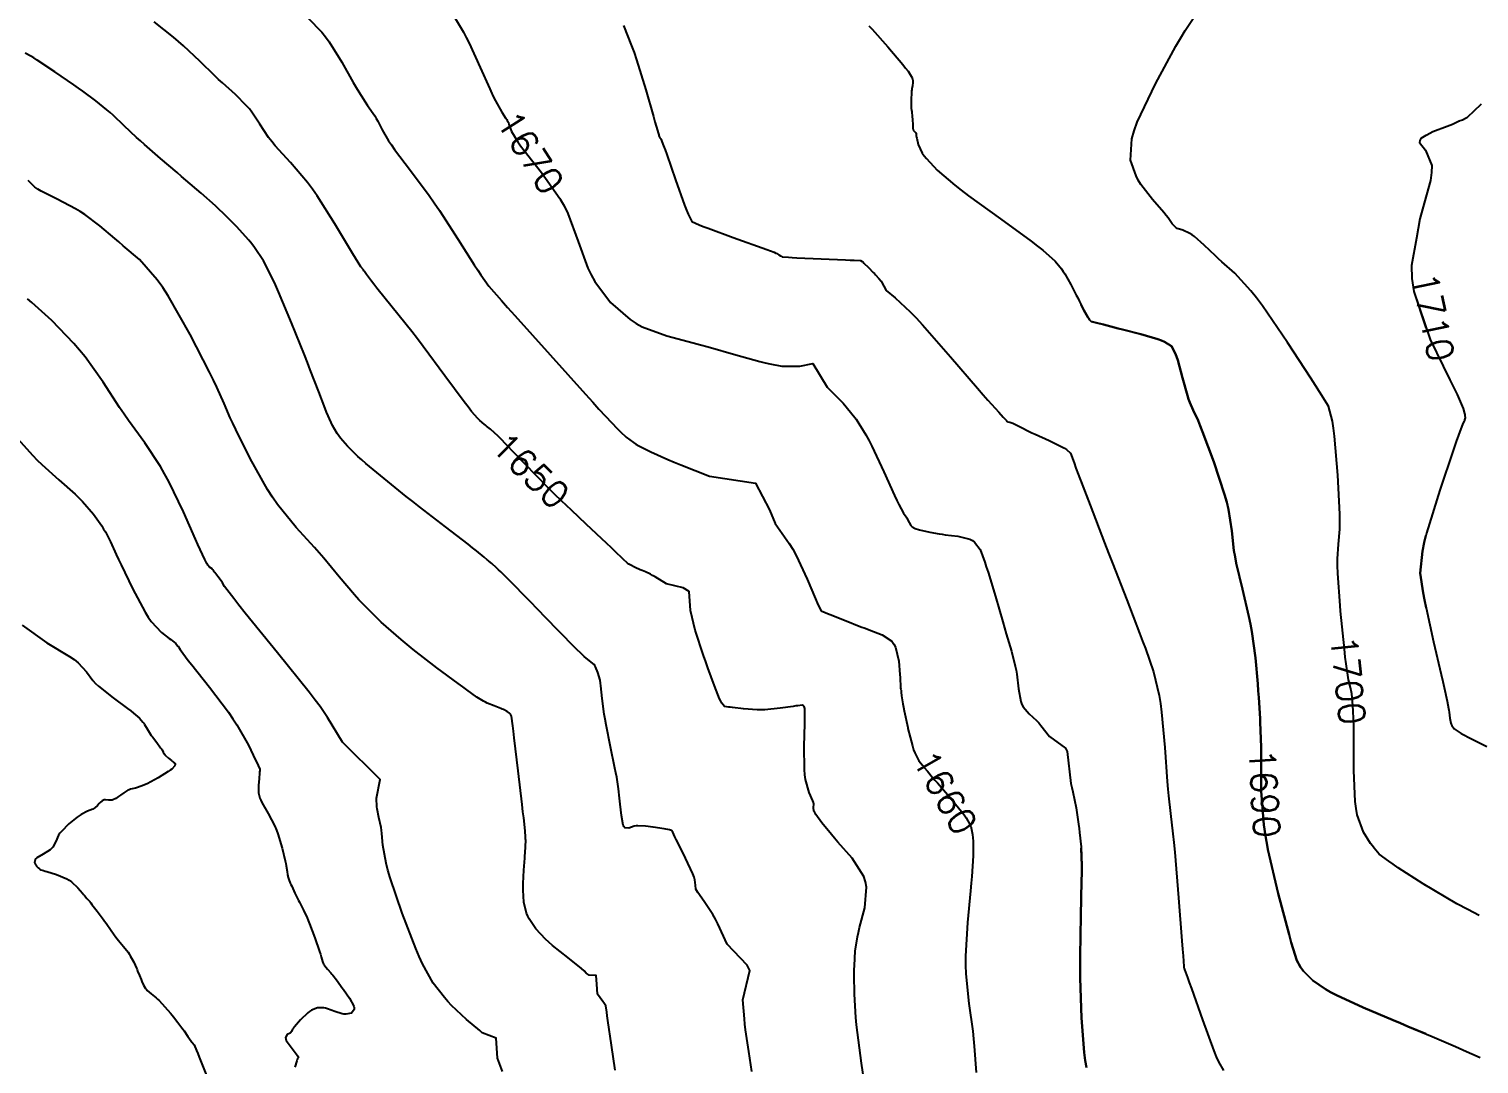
# Model space of a CAD drawing. Header units: metres. Extents: x 837477 to 838477, y 1189014 to 1191014.
# Drawn here: x 837672.4 to 837882.6, y 1190466 to 1190616.1 of the extents above; entities that cross this region are included whole.
import ezdxf

# ---------------------------------------------------------------- set-up
doc = ezdxf.new("R2010")
doc.units = ezdxf.units.M
doc.header["$LTSCALE"] = 0.3
doc.layers.add('COTAS 10', color=1, linetype='Continuous')
doc.styles.get("Standard").update_dxf_attribs({"font": 'simplex.shx'})

msp = doc.modelspace()

# ---------------------------------------------------------------- linework, layer by layer
at = {"layer": 'COTAS 10'}
for points, elevation in [([(837712.808, 1190617.714), (837714.809, 1190615.635), (837715.345, 1190614.957), (837715.873, 1190614.235), (837717.714, 1190611.257), (837719.378, 1190608.311), (837719.794, 1190607.609), (837720.191, 1190606.956), (837721.463, 1190605.006), (837722.481, 1190603.472), (837722.718, 1190603.08), (837722.935, 1190602.703), (837723.557, 1190601.463), (837724.488, 1190599.862), (837724.899, 1190599.258), (837725.378, 1190598.584), (837727.663, 1190595.569), (837730.381, 1190591.925), (837731.132, 1190590.854), (837731.883, 1190589.756), (837734.59, 1190585.569), (837736.914, 1190581.877), (837737.423, 1190581.091), (837737.874, 1190580.409), (837739.021, 1190578.797), (837740.852, 1190576.69), (837741.736, 1190575.695), (837742.783, 1190574.522), (837747.923, 1190568.797), (837753.069, 1190563.093), (837754.119, 1190561.933), (837755.006, 1190560.954), (837756.858, 1190558.935), (837757.658, 1190558.113), (837757.883, 1190557.889), (837758.109, 1190557.668), (837758.935, 1190556.884), (837759.991, 1190556.086), (837760.362, 1190555.855), (837760.767, 1190555.62), (837762.513, 1190554.737), (837765.014, 1190553.643), (837765.895, 1190553.275), (837766.857, 1190552.878), (837771.014, 1190551.211), (837777.711, 1190550.202), (837779.711, 1190546.354), (837780.574, 1190544.377), (837782.602, 1190541.473), (837783.115, 1190540.611), (837783.608, 1190539.723), (837785.213, 1190536.305), (837786.415, 1190533.417), (837786.653, 1190532.862), (837786.85, 1190532.415), (837787.219, 1190531.685), (837787.799, 1190531.456), (837788.129, 1190531.324), (837788.533, 1190531.163), (837790.604, 1190530.331), (837792.992, 1190529.385), (837793.596, 1190529.151), (837794.175, 1190528.93), (837796.059, 1190528.229), (837797.48, 1190527.266), (837797.766, 1190526.878), (837798.007, 1190526.438), (837798.49, 1190524.41), (837798.634, 1190522.435), (837798.661, 1190522.027), (837798.682, 1190521.68), (837798.71, 1190520.93), (837798.712, 1190520.623), (837798.716, 1190520.555), (837798.722, 1190520.495), (837798.757, 1190520.337), (837798.803, 1190520.117), (837798.817, 1190520.018), (837798.83, 1190519.901), (837798.881, 1190519.34), (837799.054, 1190518.211), (837799.145, 1190517.737), (837799.254, 1190517.192), (837799.779, 1190514.765), (837799.805, 1190514.642), (837800.455, 1190512.093), (837800.628, 1190511.549), (837800.797, 1190511.076), (837801.379, 1190509.95), (837801.913, 1190509.31), (837802.052, 1190509.142), (837802.186, 1190508.978), (837802.641, 1190508.421), (837803.394, 1190507.527), (837803.718, 1190507.151), (837804.091, 1190506.719), (837805.855, 1190504.697), (837807.598, 1190502.596), (837807.959, 1190502.115), (837808.267, 1190501.677), (837808.94, 1190500.461), (837809.186, 1190499.233), (837809.225, 1190498.787), (837809.252, 1190498.296), (837809.246, 1190496.142), (837809.071, 1190493.173), (837808.992, 1190492.168), (837808.9, 1190491.084), (837808.456, 1190486.506), (837808.16, 1190481.602), (837808.161, 1190480.311), (837808.197, 1190479.05), (837808.629, 1190474.739), (837809.198, 1190470.699), (837809.321, 1190469.609), (837809.43, 1190468.531), (837809.7, 1190464.739)], 1660), ([(837734.042, 1190617.796), (837735.356, 1190615.625), (837735.756, 1190614.866), (837736.17, 1190614.04), (837737.796, 1190610.485), (837739.173, 1190607.403), (837739.326, 1190607.057), (837739.681, 1190606.31), (837740.005, 1190605.651), (837740.926, 1190604), (837741.512, 1190603.114), (837741.625, 1190602.938), (837741.717, 1190602.791), (837741.87, 1190602.507), (837741.95, 1190602.251), (837741.996, 1190602.122), (837742.052, 1190601.967), (837742.34, 1190601.196), (837743.219, 1190599.718), (837743.649, 1190599.118), (837744.159, 1190598.434), (837746.671, 1190595.275), (837749.332, 1190591.491), (837749.392, 1190591.385), (837749.936, 1190590.413), (837750.481, 1190589.322), (837751.97, 1190585.275), (837753.371, 1190581.4), (837753.861, 1190580.418), (837754.395, 1190579.475), (837756.695, 1190576.396), (837759.517, 1190573.938), (837760.382, 1190573.386), (837761.282, 1190572.89), (837764.833, 1190571.563), (837768.67, 1190570.558), (837769.75, 1190570.265), (837770.838, 1190569.966), (837774.833, 1190568.831), (837778.322, 1190567.861), (837779.091, 1190567.665), (837779.775, 1190567.501), (837781.532, 1190567.172), (837784.111, 1190567.16), (837786.031, 1190567.587), (837788.078, 1190564.141), (837789.951, 1190562.292), (837790.42, 1190561.786), (837790.866, 1190561.283), (837792.296, 1190559.485), (837793.692, 1190557.233), (837794.117, 1190556.443), (837794.559, 1190555.581), (837796.294, 1190551.866), (837797.856, 1190548.398), (837798.189, 1190547.692), (837798.48, 1190547.096), (837799.169, 1190545.861), (837799.541, 1190545.339), (837799.631, 1190545.194), (837799.715, 1190545.048), (837799.972, 1190544.515), (837800.243, 1190544.051), (837800.335, 1190543.949), (837800.435, 1190543.857), (837800.861, 1190543.619), (837801.477, 1190543.438), (837801.697, 1190543.383), (837801.938, 1190543.325), (837802.987, 1190543.096), (837804.335, 1190542.857), (837804.764, 1190542.793), (837805.218, 1190542.73), (837807.061, 1190542.507), (837808.775, 1190542.08), (837809.147, 1190541.888), (837809.475, 1190541.664), (837810.29, 1190540.585), (837810.946, 1190538.757), (837811.174, 1190538.059), (837811.422, 1190537.279), (837812.485, 1190533.771), (837813.569, 1190530.09), (837813.831, 1190529.201), (837814.076, 1190528.368), (837814.823, 1190525.83), (837815.368, 1190523.672), (837815.486, 1190523.078), (837815.59, 1190522.487), (837815.848, 1190520.365), (837816.182, 1190518.526), (837816.335, 1190518.113), (837816.513, 1190517.741), (837817.374, 1190516.744), (837818.453, 1190515.796), (837818.77, 1190515.455), (837819.094, 1190515.08), (837820.329, 1190513.441), (837822.652, 1190511.786), (837822.912, 1190511.265), (837823.431, 1190506.642), (837823.584, 1190506.051), (837823.729, 1190505.443), (837824.19, 1190503.112), (837824.552, 1190500.759), (837824.635, 1190500.138), (837824.71, 1190499.529), (837824.918, 1190497.439), (837825.008, 1190494.686), (837825.008, 1190493.659), (837824.998, 1190492.517), (837824.872, 1190487.439), (837824.766, 1190481.626), (837824.768, 1190480.02), (837824.784, 1190478.417), (837824.954, 1190472.642), (837825.362, 1190467.603), (837825.527, 1190466.463), (837825.716, 1190465.434)], 1670), ([(837874.923, 1190491.834), (837874.506, 1190492.079), (837870.915, 1190494.428), (837870.173, 1190494.929), (837869.54, 1190495.364), (837868.164, 1190496.399), (837867.406, 1190497.258), (837867.163, 1190497.584), (837866.906, 1190497.948), (837865.858, 1190499.58), (837864.95, 1190502.094), (837864.782, 1190503.015), (837864.649, 1190504.033), (837864.47, 1190508.519), (837864.49, 1190512.967), (837864.487, 1190513.562), (837864.484, 1190513.96), (837864.472, 1190514.849), (837864.387, 1190517.201), (837864.28, 1190518.601), (837864.255, 1190518.89), (837864.232, 1190519.136), (837864.165, 1190519.672), (837864.062, 1190520.133), (837864.016, 1190520.333), (837863.963, 1190520.564), (837863.708, 1190521.66), (837863.347, 1190523.985), (837863.227, 1190524.99), (837863.097, 1190526.153), (837862.557, 1190531.66), (837862.498, 1190532.458), (837862.146, 1190537.12), (837862.098, 1190538.252), (837862.078, 1190539.22), (837862.245, 1190541.348), (837862.445, 1190543.524), (837862.447, 1190544.523), (837862.424, 1190545.693), (837862.147, 1190551.348), (837861.679, 1190557.006), (837861.535, 1190558.178), (837861.386, 1190559.178), (837860.799, 1190561.363), (837859.504, 1190563.434), (837858.909, 1190564.362), (837858.212, 1190565.443), (837854.838, 1190570.632), (837851.208, 1190575.937), (837850.348, 1190577.093), (837849.551, 1190578.113), (837847.2, 1190580.665), (837845.343, 1190582.299), (837844.857, 1190582.741), (837844.385, 1190583.177), (837842.784, 1190584.713), (837841.382, 1190585.963), (837841.035, 1190586.22), (837840.706, 1190586.437), (837839.666, 1190586.898), (837838.869, 1190587.168), (837838.693, 1190587.265), (837838.536, 1190587.373), (837838.133, 1190587.842), (837837.525, 1190588.7), (837837.24, 1190589.053), (837836.905, 1190589.456), (837835.272, 1190591.327), (837833.586, 1190593.544), (837833.217, 1190594.165), (837832.891, 1190594.789), (837832.066, 1190597.066), (837832.287, 1190600.163), (837832.621, 1190601.303), (837833.072, 1190602.565), (837835.683, 1190608.145), (837838.672, 1190613.612), (837839.361, 1190614.804), (837839.99, 1190615.856), (837841.762, 1190618.493)], 1700), ([(837882.659, 1190487.502), (837880.991, 1190488.358), (837879.416, 1190489.196), (837874.506, 1190492.079), (837870.915, 1190494.428), (837870.173, 1190494.929), (837869.54, 1190495.364), (837868.164, 1190496.399), (837867.406, 1190497.258), (837867.163, 1190497.584), (837866.906, 1190497.948), (837865.858, 1190499.58), (837864.95, 1190502.094), (837864.782, 1190503.015), (837864.649, 1190504.033), (837864.47, 1190508.519), (837864.49, 1190512.967), (837864.487, 1190513.562), (837864.484, 1190513.96), (837864.472, 1190514.849), (837864.387, 1190517.201), (837864.28, 1190518.601), (837864.255, 1190518.89), (837864.232, 1190519.136), (837864.165, 1190519.672), (837864.062, 1190520.133), (837864.016, 1190520.333), (837863.963, 1190520.564), (837863.708, 1190521.66), (837863.347, 1190523.985), (837863.227, 1190524.99), (837863.097, 1190526.153), (837862.557, 1190531.66), (837862.498, 1190532.458), (837862.146, 1190537.12), (837862.098, 1190538.252), (837862.078, 1190539.22), (837862.245, 1190541.348), (837862.445, 1190543.524), (837862.447, 1190544.523), (837862.424, 1190545.693), (837862.147, 1190551.348), (837861.679, 1190557.006), (837861.535, 1190558.178), (837861.386, 1190559.178), (837860.799, 1190561.363), (837859.504, 1190563.434), (837858.909, 1190564.362), (837858.212, 1190565.443), (837854.838, 1190570.632), (837851.208, 1190575.937), (837850.348, 1190577.093), (837849.551, 1190578.113), (837847.2, 1190580.665), (837845.343, 1190582.299), (837844.857, 1190582.741), (837844.385, 1190583.177), (837842.784, 1190584.713), (837841.382, 1190585.963), (837841.035, 1190586.22), (837840.706, 1190586.437), (837839.666, 1190586.898), (837838.869, 1190587.168), (837838.693, 1190587.265), (837838.536, 1190587.373), (837838.133, 1190587.842), (837837.525, 1190588.7), (837837.24, 1190589.053), (837836.905, 1190589.456), (837835.272, 1190591.327), (837833.586, 1190593.544), (837833.217, 1190594.165), (837832.891, 1190594.789), (837832.066, 1190597.066), (837832.287, 1190600.163), (837832.621, 1190601.303), (837833.072, 1190602.565), (837835.683, 1190608.145), (837838.672, 1190613.612), (837839.361, 1190614.804), (837839.99, 1190615.856), (837841.762, 1190618.493)], 1700), ([(837793.712, 1190461.858), (837793.075, 1190466.086), (837792.487, 1190470.519), (837792.367, 1190471.629), (837792.265, 1190472.687), (837792.05, 1190476.086), (837792.011, 1190478.906), (837792.02, 1190479.601), (837792.039, 1190480.258), (837792.177, 1190482.317), (837792.506, 1190484.384), (837792.644, 1190485.045), (837792.802, 1190485.745), (837793.544, 1190488.593), (837793.799, 1190491.585), (837793.65, 1190492.375), (837793.407, 1190493.149), (837791.734, 1190495.804), (837789.664, 1190498.14), (837789.169, 1190498.712), (837788.708, 1190499.251), (837787.329, 1190500.928), (837786.44, 1190502.162), (837786.288, 1190502.422), (837786.177, 1190502.647), (837786.117, 1190503.164), (837786.149, 1190503.667), (837786.096, 1190503.884), (837786.016, 1190504.134), (837785.504, 1190505.316), (837784.972, 1190507.204), (837784.88, 1190507.899), (837784.811, 1190508.67), (837784.762, 1190512.074), (837784.838, 1190515.277), (837784.848, 1190515.921), (837784.854, 1190516.459), (837784.835, 1190517.524), (837784.751, 1190517.826), (837784.716, 1190517.883), (837784.676, 1190517.928), (837784.488, 1190517.997), (837783.862, 1190517.928), (837783.546, 1190517.886), (837783.168, 1190517.834), (837781.287, 1190517.565), (837779.079, 1190517.346), (837778.495, 1190517.325), (837777.922, 1190517.322), (837775.952, 1190517.456), (837774.377, 1190517.66), (837774.053, 1190517.702), (837773.779, 1190517.737), (837773.195, 1190517.809), (837772.811, 1190518.284), (837772.662, 1190518.574), (837772.495, 1190518.931), (837771.739, 1190520.792), (837770.778, 1190523.434), (837770.482, 1190524.285), (837770.172, 1190525.187), (837768.945, 1190528.874), (837768.297, 1190531.715), (837768.077, 1190534.486), (837767.221, 1190535.023), (837764.786, 1190535.593), (837763.141, 1190536.615), (837762.792, 1190536.821), (837762.488, 1190536.994), (837761.771, 1190537.344), (837761.287, 1190537.517), (837761.129, 1190537.58), (837760.962, 1190537.649), (837760.271, 1190537.951), (837759.542, 1190538.35), (837759.351, 1190538.48), (837759.163, 1190538.619), (837758.524, 1190539.194), (837757.325, 1190540.355), (837756.786, 1190540.864), (837756.156, 1190541.454), (837753.133, 1190544.262), (837751.016, 1190546.27), (837749.576, 1190547.634), (837748.61, 1190548.581), (837747.653, 1190549.532), (837744.262, 1190553.014), (837741.469, 1190555.925), (837740.889, 1190556.517), (837740.392, 1190557.017), (837739.293, 1190558.046), (837738.716, 1190558.495), (837738.547, 1190558.628), (837738.374, 1190558.766), (837737.72, 1190559.293), (837737.461, 1190559.583), (837736.533, 1190560.62), (837736.025, 1190561.261), (837735.439, 1190562.021), (837732.674, 1190565.752), (837729.512, 1190570.026), (837728.676, 1190571.128), (837727.856, 1190572.195), (837725.038, 1190575.752), (837722.814, 1190578.502), (837722.369, 1190579.06), (837721.999, 1190579.529), (837721.278, 1190580.488), (837721.013, 1190580.89), (837720.929, 1190581.009), (837720.841, 1190581.131), (837720.488, 1190581.598), (837719.678, 1190582.85), (837719.302, 1190583.467), (837718.86, 1190584.201), (837716.719, 1190587.829), (837714.165, 1190591.865), (837713.463, 1190592.856), (837712.764, 1190593.793), (837710.257, 1190596.719), (837708.061, 1190599.136), (837707.558, 1190599.751), (837707.1, 1190600.343), (837705.823, 1190602.286), (837704.684, 1190604.031), (837704.313, 1190604.498), (837703.917, 1190604.958), (837702.286, 1190606.564), (837700.407, 1190608.258), (837699.856, 1190608.774), (837699.291, 1190609.31), (837697.138, 1190611.416), (837694.757, 1190613.656), (837694.049, 1190614.276), (837693.319, 1190614.897), (837690.506, 1190617.138)], 1650), ([(837758.572, 1190616.567), (837759.744, 1190613.632), (837760.088, 1190612.659), (837760.44, 1190611.617), (837761.779, 1190607.277), (837762.91, 1190603.382), (837763.13, 1190602.622), (837763.309, 1190601.999), (837763.621, 1190600.898), (837763.668, 1190600.713), (837763.68, 1190600.667), (837763.693, 1190600.625), (837763.736, 1190600.493), (837763.797, 1190600.37), (837763.82, 1190600.334), (837763.845, 1190600.296), (837763.962, 1190600.15), (837764.374, 1190599.145), (837764.587, 1190598.565), (837764.842, 1190597.855), (837766.119, 1190594.203), (837767.424, 1190590.537), (837767.697, 1190589.819), (837767.932, 1190589.229), (837768.459, 1190588.17), (837769.545, 1190587.679), (837770.133, 1190587.449), (837770.844, 1190587.176), (837774.448, 1190585.849), (837779.337, 1190584.081), (837780.401, 1190583.696), (837780.657, 1190583.588), (837780.731, 1190583.551), (837780.806, 1190583.512), (837781.085, 1190583.348), (837781.332, 1190583.192), (837781.387, 1190583.158), (837781.435, 1190583.128), (837781.56, 1190583.053), (837782.483, 1190582.977), (837783.034, 1190582.947), (837783.713, 1190582.912), (837787.236, 1190582.753), (837790.765, 1190582.602), (837791.447, 1190582.573), (837792.003, 1190582.549), (837792.947, 1190582.508), (837793.188, 1190582.35), (837793.301, 1190582.253), (837793.434, 1190582.132), (837794.078, 1190581.501), (837794.782, 1190580.781), (837794.953, 1190580.604), (837795.113, 1190580.436), (837795.604, 1190579.911), (837795.923, 1190579.491), (837795.976, 1190579.389), (837796.668, 1190578.156), (837797.943, 1190577.108), (837800.155, 1190575.036), (837800.98, 1190574.17), (837801.898, 1190573.178), (837805.978, 1190568.537), (837809.9, 1190563.975), (837810.717, 1190563.033), (837811.418, 1190562.229), (837812.98, 1190560.484), (837813.637, 1190559.788), (837813.767, 1190559.646), (837813.874, 1190559.525), (837814.077, 1190559.273), (837814.189, 1190559.171), (837814.239, 1190559.146), (837814.298, 1190559.122), (837814.582, 1190559.047), (837815.034, 1190558.895), (837815.199, 1190558.823), (837815.382, 1190558.737), (837816.186, 1190558.318), (837817.371, 1190557.714), (837817.794, 1190557.511), (837818.258, 1190557.294), (837820.275, 1190556.384), (837822.14, 1190555.49), (837822.507, 1190555.283), (837822.811, 1190555.094), (837823.369, 1190554.557), (837823.891, 1190553.144), (837824.171, 1190552.401), (837824.51, 1190551.507), (837826.226, 1190547.01), (837828.321, 1190541.563), (837828.899, 1190540.07), (837829.477, 1190538.584), (837831.557, 1190533.272), (837833.41, 1190528.467), (837833.844, 1190527.301), (837834.243, 1190526.206), (837835.402, 1190522.845), (837836.222, 1190519.397), (837836.409, 1190518.248), (837836.579, 1190517.014), (837837.045, 1190511.855), (837837.387, 1190506.913), (837837.478, 1190505.817), (837837.568, 1190504.837), (837837.88, 1190502.282), (837838.243, 1190499.324), (837838.366, 1190498.091), (837838.498, 1190496.678), (837839.052, 1190490.081), (837839.547, 1190483.821), (837839.641, 1190482.621), (837839.717, 1190481.653), (837839.835, 1190480.081), (837839.834, 1190480.018), (837839.834, 1190479.983), (837839.836, 1190479.92), (837839.851, 1190479.845), (837839.859, 1190479.819), (837839.869, 1190479.792), (837839.92, 1190479.678), (837840.355, 1190478.483), (837840.607, 1190477.774), (837840.916, 1190476.902), (837842.508, 1190472.388), (837844.171, 1190467.86), (837844.525, 1190466.979), (837844.833, 1190466.259), (837845.562, 1190465.007)], 1680), ([(837794.123, 1190616.537), (837794.623, 1190616.039), (837796.902, 1190613.502), (837799.055, 1190610.918), (837799.475, 1190610.391), (837799.819, 1190609.946), (837800.425, 1190609.02), (837800.496, 1190608.6), (837800.502, 1190608.474), (837800.502, 1190608.343), (837800.452, 1190607.834), (837800.38, 1190607.394), (837800.367, 1190607.307), (837800.356, 1190607.234), (837800.339, 1190607.097), (837800.334, 1190606.903), (837800.33, 1190606.796), (837800.325, 1190606.665), (837800.298, 1190605.996), (837800.278, 1190605.281), (837800.278, 1190605.121), (837800.279, 1190604.976), (837800.301, 1190604.59), (837800.341, 1190604.246), (837800.354, 1190604.128), (837800.367, 1190603.999), (837800.419, 1190603.454), (837800.467, 1190602.925), (837800.477, 1190602.807), (837800.485, 1190602.702), (837800.506, 1190602.427), (837800.518, 1190602.201), (837800.522, 1190602.128), (837800.526, 1190602.049), (837800.54, 1190601.725), (837800.587, 1190601.423), (837800.612, 1190601.357), (837800.641, 1190601.3), (837800.79, 1190601.161), (837800.929, 1190601.065), (837800.954, 1190601.036), (837800.972, 1190601.005), (837800.985, 1190600.884), (837801.016, 1190600.565), (837801.046, 1190600.41), (837801.085, 1190600.225), (837801.303, 1190599.316), (837801.892, 1190598.081), (837802.165, 1190597.691), (837802.487, 1190597.28), (837804.044, 1190595.621), (837806.588, 1190593.442), (837807.531, 1190592.702), (837808.577, 1190591.904), (837813.216, 1190588.529), (837817.667, 1190585.305), (837818.595, 1190584.602), (837819.391, 1190583.981), (837821.166, 1190582.423), (837822.066, 1190581.283), (837822.311, 1190580.926), (837822.553, 1190580.55), (837823.413, 1190579.043), (837824.222, 1190577.484), (837824.434, 1190577.075), (837824.639, 1190576.677), (837825.335, 1190575.323), (837825.899, 1190574.281), (837826.021, 1190574.079), (837826.128, 1190573.915), (837826.392, 1190573.636), (837826.768, 1190573.549), (837826.946, 1190573.506), (837827.155, 1190573.455), (837828.176, 1190573.2), (837829.75, 1190572.8), (837830.308, 1190572.656), (837830.918, 1190572.499), (837833.564, 1190571.813), (837836.067, 1190571.078), (837836.588, 1190570.888), (837837.034, 1190570.706), (837838.022, 1190570.099), (837838.576, 1190569.051), (837838.747, 1190568.59), (837838.927, 1190568.055), (837839.641, 1190565.507), (837840.34, 1190562.944), (837840.51, 1190562.4), (837840.669, 1190561.927), (837841.158, 1190560.818), (837841.874, 1190559.276), (837842.175, 1190558.53), (837842.522, 1190557.646), (837844.15, 1190553.302), (837845.721, 1190548.577), (837846.032, 1190547.453), (837846.289, 1190546.408), (837846.771, 1190543.302), (837847.087, 1190540.432), (837847.241, 1190539.538), (837847.423, 1190538.599), (837848.318, 1190534.849), (837849.262, 1190530.861), (837849.475, 1190529.773), (837849.668, 1190528.692), (837850.189, 1190524.849), (837850.53, 1190521.113), (837850.61, 1190520.1), (837850.683, 1190519.096), (837850.862, 1190516.055), (837850.891, 1190515.551), (837851.016, 1190511.897), (837851.036, 1190510.826), (837851.051, 1190509.729), (837851.052, 1190505.551), (837851.4, 1190500.627), (837851.634, 1190499.06), (837851.926, 1190497.404), (837851.999, 1190497.09), (837851.926, 1190497.404), (837851.634, 1190499.06), (837851.4, 1190500.627), (837851.052, 1190505.551), (837851.051, 1190509.729), (837851.036, 1190510.826), (837851.016, 1190511.897), (837850.891, 1190515.551), (837850.862, 1190516.055), (837850.683, 1190519.096), (837850.61, 1190520.1), (837850.53, 1190521.113), (837850.189, 1190524.849), (837849.668, 1190528.692), (837849.475, 1190529.773), (837849.262, 1190530.861), (837848.318, 1190534.849), (837847.423, 1190538.599), (837847.241, 1190539.538), (837847.087, 1190540.432), (837846.771, 1190543.302), (837846.289, 1190546.408), (837846.032, 1190547.453), (837845.721, 1190548.577), (837844.15, 1190553.302), (837842.522, 1190557.646), (837842.175, 1190558.53), (837841.874, 1190559.276), (837841.158, 1190560.818), (837840.669, 1190561.927), (837840.51, 1190562.4), (837840.34, 1190562.944), (837839.641, 1190565.507), (837838.927, 1190568.055), (837838.747, 1190568.59), (837838.576, 1190569.051), (837838.022, 1190570.099), (837837.034, 1190570.706), (837836.588, 1190570.888), (837836.067, 1190571.078), (837833.564, 1190571.813), (837830.918, 1190572.499), (837830.308, 1190572.656), (837829.75, 1190572.8), (837828.176, 1190573.2), (837827.155, 1190573.455), (837826.946, 1190573.506), (837826.768, 1190573.549), (837826.392, 1190573.636), (837826.128, 1190573.915), (837826.021, 1190574.079), (837825.899, 1190574.281), (837825.335, 1190575.323), (837824.923, 1190576.124)], 1690), ([(837777.163, 1190464.881), (837776.734, 1190467.768), (837776.277, 1190470.894), (837776.178, 1190471.717), (837776.09, 1190472.523), (837775.873, 1190475.284), (837776.874, 1190479.51), (837776.498, 1190480.314), (837773.596, 1190483.359), (837772.25, 1190486.296), (837771.888, 1190486.99), (837771.531, 1190487.631), (837770.279, 1190489.517), (837769.342, 1190490.823), (837769.183, 1190491.1), (837769.067, 1190491.34), (837769.013, 1190491.898), (837768.928, 1190492.692), (837768.793, 1190493.08), (837768.61, 1190493.541), (837767.545, 1190495.815), (837766.426, 1190498.07), (837766.209, 1190498.519), (837766.031, 1190498.891), (837765.724, 1190499.605), (837765.503, 1190499.808), (837765.379, 1190499.858), (837765.229, 1190499.907), (837764.462, 1190500.062), (837763.472, 1190500.207), (837763.181, 1190500.249), (837762.882, 1190500.291), (837761.744, 1190500.453), (837760.654, 1190500.513), (837760.387, 1190500.492), (837760.134, 1190500.455), (837759.346, 1190500.186), (837758.758, 1190500.234), (837758.631, 1190500.396), (837758.52, 1190500.623), (837758.253, 1190501.984), (837758.091, 1190503.661), (837758.047, 1190504.089), (837758.004, 1190504.5), (837757.852, 1190505.851), (837757.581, 1190507.544), (837757.463, 1190508.17), (837757.326, 1190508.864), (837756.677, 1190511.942), (837756.027, 1190515.167), (837755.889, 1190515.955), (837755.769, 1190516.697), (837755.491, 1190518.996), (837755.299, 1190520.792), (837755.233, 1190521.216), (837755.162, 1190521.609), (837754.861, 1190522.766), (837754.505, 1190523.57), (837754.399, 1190523.741), (837754.29, 1190523.889), (837753.868, 1190524.236), (837752.855, 1190525.076), (837752.372, 1190525.536), (837751.801, 1190526.093), (837749.011, 1190528.925), (837745.946, 1190532.084), (837745.202, 1190532.849), (837744.503, 1190533.565), (837742.359, 1190535.754), (837740.792, 1190537.323), (837740.457, 1190537.649), (837740.165, 1190537.928), (837739.469, 1190538.544), (837739.047, 1190538.874), (837738.928, 1190538.973), (837738.808, 1190539.074), (837738.366, 1190539.469), (837737.234, 1190540.395), (837736.678, 1190540.832), (837736.017, 1190541.347), (837732.756, 1190543.859), (837728.991, 1190546.771), (837728.012, 1190547.539), (837727.062, 1190548.289), (837723.859, 1190550.861), (837721.206, 1190553.078), (837720.602, 1190553.605), (837720.055, 1190554.095), (837718.55, 1190555.552), (837717.525, 1190556.75), (837717.281, 1190557.076), (837717.053, 1190557.4), (837716.371, 1190558.55), (837715.715, 1190559.994), (837715.504, 1190560.502), (837715.28, 1190561.058), (837714.362, 1190563.458), (837713.15, 1190566.64), (837712.739, 1190567.688), (837712.297, 1190568.808), (837710.429, 1190573.458), (837708.538, 1190577.955), (837708.08, 1190578.978), (837707.651, 1190579.905), (837706.341, 1190582.453), (837705.061, 1190584.386), (837704.652, 1190584.925), (837704.218, 1190585.466), (837702.453, 1190587.436), (837700.495, 1190589.385), (837699.939, 1190589.913), (837699.378, 1190590.436), (837697.303, 1190592.286), (837695.115, 1190594.161), (837694.482, 1190594.7), (837693.838, 1190595.249), (837691.413, 1190597.303), (837689.087, 1190599.317), (837688.504, 1190599.839), (837687.948, 1190600.347), (837686.164, 1190602.054), (837684.554, 1190603.587), (837684.108, 1190603.984), (837683.663, 1190604.37), (837682.054, 1190605.667), (837680.159, 1190607.056), (837679.533, 1190607.499), (837678.864, 1190607.968), (837676.08, 1190609.873), (837673.554, 1190611.551), (837673.047, 1190611.876), (837672.624, 1190612.141), (837671.789, 1190612.594)], 1640), ([(837882.946, 1190605.178), (837881.811, 1190604.13), (837881.02, 1190603.358), (837880.84, 1190603.205), (837880.677, 1190603.079), (837880.231, 1190602.847), (837879.909, 1190602.767), (837879.825, 1190602.736), (837879.743, 1190602.703), (837879.463, 1190602.552), (837878.754, 1190602.235), (837878.402, 1190602.096), (837877.982, 1190601.934), (837875.9, 1190601.166), (837874.206, 1190600.205), (837874.03, 1190599.923), (837873.982, 1190599.633), (837874.864, 1190598.525), (837875.779, 1190596.289), (837875.75, 1190595.288), (837875.6, 1190594.121), (837874.037, 1190588.525), (837873.542, 1190585.765), (837872.827, 1190581.779), (837872.899, 1190579.887), (837873.147, 1190577.984), (837875.512, 1190571.023), (837877.422, 1190567.165), (837878.387, 1190565.213), (837878.956, 1190564.035), (837879.428, 1190563.044), (837880.314, 1190561.023), (837880.507, 1190560.329), (837880.541, 1190560.174), (837880.568, 1190560.036), (837880.595, 1190559.672), (837880.531, 1190559.395), (837880.5, 1190559.311), (837880.463, 1190559.223), (837880.281, 1190558.881), (837879.631, 1190557.177), (837879.3, 1190556.231), (837878.902, 1190555.08), (837876.918, 1190549.209), (837875.016, 1190542.976), (837874.67, 1190541.596), (837874.403, 1190540.367), (837874.093, 1190537.176), (837874.513, 1190534.297), (837874.706, 1190533.264), (837874.932, 1190532.129), (837876.026, 1190527.176), (837877.127, 1190522.439), (837877.357, 1190521.439), (837877.555, 1190520.575), (837878.001, 1190518.581), (837878.202, 1190517.53), (837878.245, 1190517.261), (837878.283, 1190517), (837878.375, 1190516.138), (837878.511, 1190515.407), (837878.576, 1190515.23), (837878.654, 1190515.064), (837879.034, 1190514.557), (837880.036, 1190513.904), (837880.506, 1190513.647), (837881.059, 1190513.356), (837883.748, 1190512.029)], 1710), ([(837874.923, 1190600.612), (837874.206, 1190600.205), (837874.03, 1190599.923), (837873.982, 1190599.633), (837874.864, 1190598.525), (837874.923, 1190598.38)], 1710), ([(837757.343, 1190465.074), (837756.824, 1190468.688), (837756.311, 1190472.251), (837756.213, 1190472.934), (837756.134, 1190473.486), (837756.006, 1190474.385), (837755.821, 1190474.673), (837755.705, 1190474.839), (837755.562, 1190475.043), (837754.812, 1190476.095), (837754.691, 1190477.556), (837754.578, 1190478.798), (837753.582, 1190478.867), (837753.171, 1190479.154), (837752.868, 1190479.459), (837752.489, 1190479.805), (837750.495, 1190481.394), (837748.274, 1190483.161), (837747.751, 1190483.619), (837747.268, 1190484.063), (837745.858, 1190485.555), (837744.894, 1190487.006), (837744.693, 1190487.424), (837744.52, 1190487.849), (837744.132, 1190489.443), (837744.002, 1190491.15), (837743.992, 1190491.646), (837743.994, 1190492.152), (837744.094, 1190494.063), (837744.241, 1190495.802), (837744.272, 1190496.2), (837744.299, 1190496.561), (837744.364, 1190497.56), (837744.377, 1190498.36), (837744.371, 1190498.595), (837744.362, 1190498.837), (837744.298, 1190499.76), (837744.089, 1190501.685), (837743.989, 1190502.558), (837743.87, 1190503.579), (837743.287, 1190508.496), (837742.708, 1190513.284), (837742.592, 1190514.224), (837742.495, 1190514.996), (837742.304, 1190516.392), (837742.17, 1190516.684), (837742.109, 1190516.761), (837742.038, 1190516.836), (837741.696, 1190517.093), (837741.161, 1190517.364), (837740.969, 1190517.448), (837740.757, 1190517.535), (837739.832, 1190517.886), (837738.805, 1190518.313), (837738.53, 1190518.45), (837738.258, 1190518.594), (837737.307, 1190519.183), (837735.853, 1190520.225), (837735.264, 1190520.655), (837734.594, 1190521.147), (837731.5, 1190523.438), (837728.06, 1190526.092), (837727.172, 1190526.814), (837726.312, 1190527.529), (837723.438, 1190530.066), (837720.862, 1190532.592), (837720.19, 1190533.301), (837719.536, 1190534.015), (837717.322, 1190536.628), (837715.093, 1190539.332), (837714.429, 1190540.102), (837713.744, 1190540.883), (837711.104, 1190543.782), (837708.394, 1190547.117), (837707.666, 1190548.172), (837706.948, 1190549.285), (837704.434, 1190553.782), (837702.363, 1190557.968), (837701.924, 1190558.886), (837701.543, 1190559.699), (837700.652, 1190561.764), (837699.585, 1190564.137), (837699.093, 1190565.145), (837698.516, 1190566.306), (837695.72, 1190571.764), (837692.553, 1190577.357), (837691.741, 1190578.602), (837690.958, 1190579.716), (837688.366, 1190582.646), (837686.024, 1190584.654), (837685.398, 1190585.188), (837684.783, 1190585.712), (837682.646, 1190587.525), (837680.435, 1190589.181), (837679.774, 1190589.606), (837679.091, 1190590.017), (837676.45, 1190591.381), (837674.108, 1190592.57), (837673.615, 1190592.871), (837673.19, 1190593.159), (837672.213, 1190594.096)], 1630), ([(837874.923, 1190591.699), (837874.037, 1190588.525), (837873.542, 1190585.765), (837872.827, 1190581.779), (837872.899, 1190579.887), (837873.147, 1190577.984), (837874.923, 1190572.755)], 1710), ([(837740.998, 1190464.863), (837740.277, 1190466.829), (837740.079, 1190469.709), (837738.086, 1190470.493), (837737.716, 1190470.8), (837735.813, 1190472.421), (837733.644, 1190474.454), (837733.107, 1190475.021), (837732.596, 1190475.59), (837730.98, 1190477.66), (837729.41, 1190480.489), (837728.929, 1190481.538), (837728.428, 1190482.701), (837726.45, 1190487.857), (837724.738, 1190492.958), (837724.405, 1190494.087), (837724.132, 1190495.093), (837723.657, 1190497.698), (837723.525, 1190499.412), (837723.469, 1190499.855), (837723.406, 1190500.284), (837723.107, 1190501.721), (837722.833, 1190502.968), (837722.786, 1190503.278), (837722.724, 1190504.505), (837723.268, 1190507.244), (837717.808, 1190512.628), (837715.648, 1190516.195), (837714.575, 1190517.835), (837713.874, 1190518.754), (837712.998, 1190519.876), (837708.376, 1190525.61), (837703.696, 1190531.373), (837702.783, 1190532.514), (837702.036, 1190533.457), (837700.723, 1190535.22), (837700.433, 1190535.733), (837700.332, 1190535.888), (837700.221, 1190536.049), (837699.745, 1190536.679), (837699.308, 1190537.228), (837699.221, 1190537.338), (837699.149, 1190537.431), (837699.016, 1190537.614), (837698.978, 1190537.676), (837698.967, 1190537.692), (837698.955, 1190537.707), (837698.91, 1190537.758), (837698.826, 1190537.83), (837698.79, 1190537.858), (837698.749, 1190537.89), (837698.552, 1190538.037), (837698.3, 1190538.308), (837698.224, 1190538.418), (837698.144, 1190538.544), (837697.834, 1190539.127), (837697.161, 1190540.605), (837696.854, 1190541.295), (837696.494, 1190542.106), (837694.758, 1190546.051), (837692.632, 1190550.468), (837692.027, 1190551.577), (837691.414, 1190552.636), (837689.144, 1190556.051), (837686.806, 1190559.282), (837686.152, 1190560.226), (837685.494, 1190561.19), (837683.093, 1190564.851), (837680.483, 1190568.534), (837679.695, 1190569.512), (837678.877, 1190570.473), (837675.686, 1190573.794), (837672.77, 1190576.41), (837672.126, 1190576.925)], 1620), ([(837670.699, 1190556.695), (837672.9, 1190554.197), (837673.543, 1190553.538), (837674.2, 1190552.893), (837676.695, 1190550.68), (837679.038, 1190548.625), (837679.6, 1190548.079), (837680.125, 1190547.543), (837681.707, 1190545.693), (837682.897, 1190543.996), (837683.175, 1190543.557), (837683.43, 1190543.132), (837684.163, 1190541.707), (837685.012, 1190539.852), (837685.339, 1190539.155), (837685.707, 1190538.378), (837687.368, 1190534.911), (837689.18, 1190531.512), (837689.643, 1190530.778), (837690.089, 1190530.133), (837691.558, 1190528.553), (837692.705, 1190527.699), (837692.947, 1190527.512), (837693.157, 1190527.346), (837693.645, 1190526.928), (837693.908, 1190526.63), (837693.976, 1190526.541), (837694.042, 1190526.448), (837694.262, 1190526.086), (837695.041, 1190525.018), (837695.458, 1190524.479), (837695.963, 1190523.835), (837698.515, 1190520.633), (837701.283, 1190516.976), (837701.923, 1190516.046), (837702.509, 1190515.151), (837704.171, 1190512.216), (837705.22, 1190510.035), (837705.42, 1190509.616), (837705.58, 1190509.277), (837705.831, 1190508.718), (837705.81, 1190508.484), (837705.798, 1190508.349), (837705.784, 1190508.184), (837705.713, 1190507.336), (837705.644, 1190506.39), (837705.632, 1190506.163), (837705.623, 1190505.951), (837705.615, 1190505.313), (837705.837, 1190504.526), (837705.974, 1190504.22), (837706.143, 1190503.875), (837707.023, 1190502.313), (837708.004, 1190500.434), (837708.237, 1190499.89), (837708.452, 1190499.335), (837709.089, 1190497.245), (837709.517, 1190495.415), (837709.601, 1190495.024), (837709.67, 1190494.683), (837709.793, 1190493.868), (837709.843, 1190493.398), (837709.866, 1190493.273), (837709.892, 1190493.152), (837710.02, 1190492.733), (837710.252, 1190492.186), (837710.345, 1190491.983), (837710.449, 1190491.757), (837710.928, 1190490.758), (837711.46, 1190489.682), (837711.597, 1190489.408), (837711.731, 1190489.145), (837712.179, 1190488.282), (837712.683, 1190487.18), (837712.851, 1190486.765), (837713.033, 1190486.303), (837713.793, 1190484.24), (837714.481, 1190482.27), (837714.617, 1190481.866), (837714.73, 1190481.525), (837714.939, 1190480.803), (837715.08, 1190480.443), (837715.15, 1190480.329), (837715.233, 1190480.209), (837715.645, 1190479.724), (837716.147, 1190479.165), (837716.288, 1190478.998), (837716.429, 1190478.826), (837716.943, 1190478.16), (837717.547, 1190477.329), (837717.744, 1190477.052), (837717.954, 1190476.756), (837718.821, 1190475.519), (837719.443, 1190474.353), (837719.498, 1190474.101), (837719.503, 1190473.881), (837719.098, 1190473.34), (837718.285, 1190473.171), (837718.032, 1190473.184), (837717.767, 1190473.222), (837716.71, 1190473.578), (837715.635, 1190473.976), (837715.358, 1190474.04), (837715.09, 1190474.086), (837714.199, 1190474.086), (837713.314, 1190473.745), (837713.05, 1190473.575), (837712.777, 1190473.372), (837711.726, 1190472.367), (837710.85, 1190471.366), (837710.688, 1190471.166), (837710.562, 1190470.999), (837710.398, 1190470.673), (837710.345, 1190470.537), (837710.288, 1190470.49), (837710.213, 1190470.438), (837709.79, 1190470.217), (837709.546, 1190469.784), (837709.584, 1190469.599), (837709.668, 1190469.386), (837710.351, 1190468.381), (837711.117, 1190467.432), (837711.252, 1190467.255), (837711.354, 1190467.114), (837711.446, 1190466.912), (837711.289, 1190466.722), (837711.234, 1190466.589), (837711.175, 1190466.421), (837710.92, 1190465.521)], 1610), ([(837824.923, 1190550.423), (837826.226, 1190547.01), (837828.321, 1190541.563), (837828.899, 1190540.07), (837829.477, 1190538.584), (837831.557, 1190533.272), (837833.41, 1190528.467), (837833.844, 1190527.301), (837834.243, 1190526.206), (837835.402, 1190522.845), (837836.222, 1190519.397), (837836.409, 1190518.248), (837836.579, 1190517.014), (837837.045, 1190511.855), (837837.387, 1190506.913), (837837.478, 1190505.817), (837837.568, 1190504.837), (837837.88, 1190502.282), (837838.243, 1190499.324), (837838.366, 1190498.091), (837838.498, 1190496.678), (837839.052, 1190490.081), (837839.547, 1190483.821), (837839.641, 1190482.621), (837839.717, 1190481.653), (837839.835, 1190480.081), (837839.834, 1190480.018), (837839.834, 1190479.983), (837839.836, 1190479.92), (837839.851, 1190479.845), (837839.859, 1190479.819), (837839.869, 1190479.792), (837839.92, 1190479.678), (837840.355, 1190478.483), (837840.607, 1190477.774), (837840.916, 1190476.902), (837842.508, 1190472.388), (837844.171, 1190467.86), (837844.525, 1190466.979), (837844.833, 1190466.259), (837845.562, 1190465.007)], 1680), ([(837874.932, 1190532.129), (837874.706, 1190533.264), (837874.513, 1190534.297), (837874.093, 1190537.176), (837874.403, 1190540.367), (837874.67, 1190541.596), (837874.923, 1190542.607)], 1710), ([(837671.355, 1190529.596), (837674.925, 1190527.062), (837678.228, 1190525.085), (837678.905, 1190524.611), (837679.479, 1190524.168), (837680.696, 1190522.833), (837681.62, 1190521.569), (837682.01, 1190521.171), (837682.459, 1190520.753), (837684.564, 1190519.069), (837686.66, 1190517.507), (837687.104, 1190517.165), (837687.488, 1190516.863), (837688.38, 1190516.098), (837688.86, 1190515.553), (837688.985, 1190515.389), (837689.105, 1190515.22), (837689.509, 1190514.559), (837689.949, 1190513.829), (837690.093, 1190513.615), (837690.245, 1190513.397), (837690.875, 1190512.568), (837691.442, 1190511.831), (837691.556, 1190511.67), (837691.65, 1190511.528), (837691.832, 1190511.173), (837691.982, 1190510.9), (837692.057, 1190510.811), (837692.145, 1190510.715), (837692.583, 1190510.317), (837693.015, 1190509.959), (837693.101, 1190509.889), (837693.171, 1190509.83), (837693.299, 1190509.723), (837693.344, 1190509.692), (837693.361, 1190509.683), (837693.38, 1190509.673), (837693.467, 1190509.632), (837693.53, 1190509.538), (837693.534, 1190509.494), (837693.533, 1190509.442), (837693.481, 1190509.192), (837693.058, 1190508.745), (837692.823, 1190508.57), (837692.537, 1190508.372), (837691.077, 1190507.472), (837689.484, 1190506.606), (837689.114, 1190506.431), (837688.774, 1190506.283), (837687.803, 1190505.982), (837687.076, 1190505.807), (837686.89, 1190505.739), (837686.711, 1190505.663), (837686.121, 1190505.314), (837685.607, 1190504.937), (837685.476, 1190504.841), (837685.349, 1190504.75), (837684.934, 1190504.454), (837684.536, 1190504.256), (837684.421, 1190504.227), (837684.303, 1190504.209), (837683.863, 1190504.235), (837683.448, 1190504.277), (837683.347, 1190504.269), (837683.252, 1190504.252), (837682.957, 1190504.121), (837682.7, 1190503.903), (837682.628, 1190503.832), (837682.555, 1190503.756), (837682.291, 1190503.441), (837681.908, 1190503.105), (837681.762, 1190503.015), (837681.598, 1190502.927), (837680.858, 1190502.621), (837679.921, 1190502.16), (837679.633, 1190501.974), (837679.332, 1190501.763), (837678.141, 1190500.789), (837677.073, 1190499.701), (837676.849, 1190499.418), (837676.657, 1190499.143), (837676.224, 1190498.213), (837675.808, 1190497.397), (837675.627, 1190497.193), (837675.418, 1190496.999), (837674.421, 1190496.381), (837673.506, 1190495.857), (837673.347, 1190495.724), (837673.229, 1190495.595), (837673.145, 1190495.171), (837673.338, 1190494.817), (837673.394, 1190494.733), (837673.452, 1190494.654), (837673.673, 1190494.419), (837673.874, 1190494.255), (837673.919, 1190494.222), (837673.959, 1190494.193), (837674.068, 1190494.134), (837674.461, 1190494.01), (837674.681, 1190493.94), (837674.95, 1190493.856), (837676.322, 1190493.423), (837677.826, 1190492.81), (837678.178, 1190492.611), (837678.501, 1190492.4), (837679.438, 1190491.534), (837680.1, 1190490.716), (837680.25, 1190490.535), (837680.386, 1190490.375), (837680.76, 1190489.962), (837681.159, 1190489.508), (837681.311, 1190489.321), (837681.482, 1190489.108), (837682.249, 1190488.121), (837683.095, 1190486.989), (837683.315, 1190486.685), (837683.529, 1190486.385), (837684.253, 1190485.337), (837684.946, 1190484.357), (837685.141, 1190484.1), (837685.337, 1190483.85), (837686.057, 1190482.998), (837686.728, 1190482.159), (837686.893, 1190481.917), (837687.049, 1190481.67), (837687.538, 1190480.744), (837687.93, 1190479.865), (837688.024, 1190479.648), (837688.113, 1190479.443), (837688.383, 1190478.798), (837688.611, 1190478.239), (837688.673, 1190478.088), (837688.735, 1190477.94), (837688.957, 1190477.417), (837689.263, 1190476.91), (837689.379, 1190476.772), (837689.508, 1190476.634), (837690.087, 1190476.144), (837690.795, 1190475.56), (837691.006, 1190475.363), (837691.224, 1190475.152), (837692.062, 1190474.262), (837692.887, 1190473.312), (837693.095, 1190473.061), (837693.294, 1190472.817), (837693.943, 1190471.98), (837694.529, 1190471.184), (837694.689, 1190470.964), (837694.848, 1190470.746), (837695.413, 1190469.96), (837695.888, 1190469.293), (837695.991, 1190469.149), (837696.08, 1190469.023), (837696.295, 1190468.716), (837696.65, 1190467.92), (837696.827, 1190467.486), (837697.037, 1190466.959), (837698.083, 1190464.283)], 1600), ([(837825.716, 1190465.434), (837825.527, 1190466.463), (837825.362, 1190467.603), (837824.954, 1190472.642), (837824.784, 1190478.417), (837824.768, 1190480.02), (837824.766, 1190481.626), (837824.872, 1190487.439), (837824.998, 1190492.517), (837825.008, 1190493.659), (837825.008, 1190494.686), (837824.923, 1190497.272)], 1670), ([(837874.923, 1190470.323), (837872.316, 1190471.414), (837871.252, 1190471.864), (837870.148, 1190472.332), (837865.835, 1190474.177), (837861.935, 1190475.967), (837861.092, 1190476.402), (837860.352, 1190476.809), (837858.533, 1190478.061), (837857.56, 1190479.016), (837857.352, 1190479.237), (837857.171, 1190479.438), (837856.74, 1190480.01), (837856.499, 1190480.431), (837856.437, 1190480.538), (837856.378, 1190480.641), (837856.181, 1190480.979), (837855.656, 1190482.657), (837855.389, 1190483.605), (837855.069, 1190484.762), (837853.476, 1190490.688), (837851.999, 1190497.09), (837853.476, 1190490.688), (837855.069, 1190484.762), (837855.389, 1190483.605), (837855.656, 1190482.657), (837856.181, 1190480.979), (837856.378, 1190480.641), (837856.437, 1190480.538), (837856.499, 1190480.431), (837856.74, 1190480.01), (837857.171, 1190479.438), (837857.352, 1190479.237), (837857.56, 1190479.016), (837858.533, 1190478.061), (837860.352, 1190476.809), (837861.092, 1190476.402), (837861.935, 1190475.967), (837865.835, 1190474.177), (837870.148, 1190472.332), (837871.252, 1190471.864), (837872.316, 1190471.414), (837875.835, 1190469.941), (837878.883, 1190468.648), (837879.652, 1190468.311), (837880.387, 1190467.984), (837882.772, 1190466.878)], 1690)]:
    msp.add_lwpolyline(points, dxfattribs=dict(at, elevation=elevation))

# ---------------------------------------------------------------- texts
at = {"layer": 'COTAS 10', "char_height": 3.8, "attachment_point": 7}
for s, insert, rotation in [('1670', (837739.937, 1190602.671, 1670), 302.54172), ('1710', (837872.739, 1190580.307, 1710), 281.79234), ('1710', (837872.739, 1190580.307, 1710), 281.79234), ('1650', (837739.13, 1190555.282, 1650), 315.51808), ('1700', (837861.062, 1190527.942, 1700), 276.02637), ('1700', (837861.062, 1190527.942, 1700), 276.02637), ('1660', (837800.281, 1190510.082, 1660), 299.91233), ('1690', (837849.22, 1190511.638, 1690), 273.47826), ('1690', (837849.22, 1190511.638, 1690), 273.47826)]:
    msp.add_mtext(s, dxfattribs=dict(at, insert=insert, rotation=rotation))

doc.saveas('drawing.dxf')
